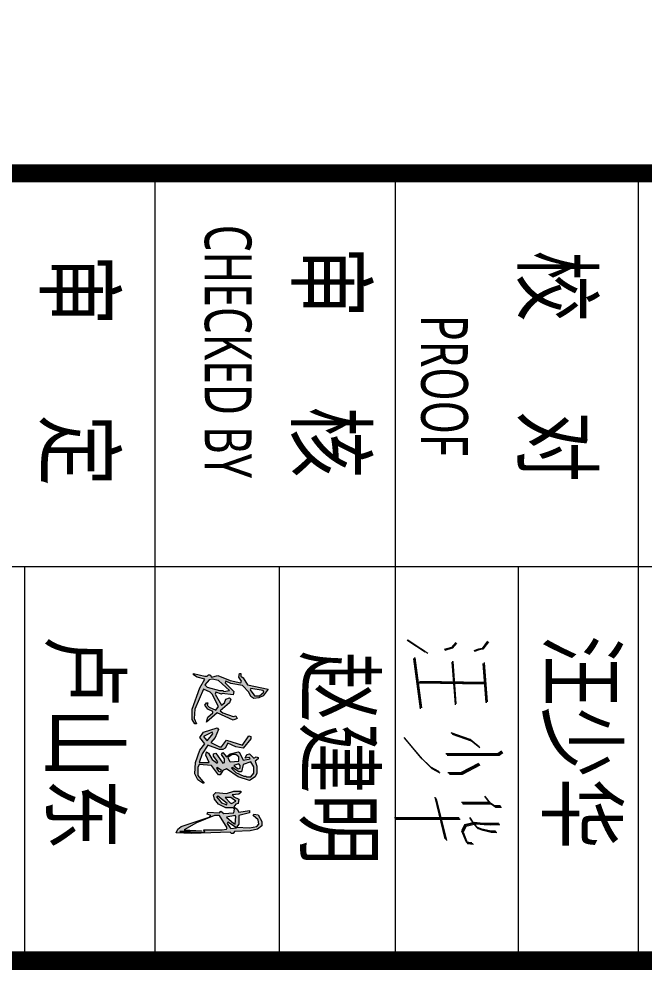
# Model space of a CAD drawing. Header units: inches. Extents: x -3733042 to -3643265, y 623859 to 997713.
# Drawn here: x -3722502 to -3717485, y 791238 to 798864 of the extents above; entities that cross this region are included whole.
import ezdxf
from ezdxf.enums import TextEntityAlignment as Align

# ---------------------------------------------------------------- set-up
doc = ezdxf.new("R2010")
doc.units = ezdxf.units.IN
doc.header["$LTSCALE"] = 1000
doc.header["$MEASUREMENT"] = 0
doc.linetypes.add('LENGSHUI', pattern=[22, 20, -1, 0, -1])
doc.layers.get('0').update_dxf_attribs({"lineweight": 18})
for name, color, linetype, lineweight in [('0-TK', 4, 'Continuous', 18), ('00签名', 7, 'LENGSHUI', 18), ('PUB_TITLE', 153, 'Continuous', 18)]:
    doc.layers.add(name, color=color, linetype=linetype, lineweight=lineweight)
doc.styles.add('-黑体', font='msyh.ttf', dxfattribs={"width": 0.7})

# ---------------------------------------------------------------- blocks, each defined once
blk = doc.blocks.new('A$C41BB26E9')
for p, q in [((782.5, 752.9), (802.8, 727.4)), ((787.3, 758), (807.6, 732.5)), ((794, 763), (814.2, 737.6)), ((814.2, 737.6), (814.2, 372)), ((1167.2, 743.3), (1167.2, 702.9)), ((1172, 748.3), (1172, 708)), ((1178.7, 753.4), (1178.7, 713.1)), ((1294.9, 737.5), (1296.4, 668.1)), ((1301.6, 742.6), (1303, 673.2)), ((802.8, 727.4), (802.8, 361.9)), ((807.6, 732.5), (807.6, 366.9)), ((1144.7, 669.7), (1100.7, 635.3)), ((1149.4, 674.8), (1105.5, 640.4)), ((1156.1, 679.9), (1112.2, 645.5)), ((1167.2, 702.9), (1144.7, 669.7)), ((1144.9, 670.1), (1144.9, 471.6)), ((1172, 708), (1149.4, 674.8)), ((1149.7, 675.2), (1149.7, 476.7)), ((1178.7, 713.1), (1156.1, 679.9)), ((1156.4, 680.2), (1156.4, 481.7)), ((1290.1, 732.4), (1291.6, 663)), ((1303, 673.2), (1302.3, 631.1)), ((1343.3, 669.7), (1330.7, 615.1)), ((1348.1, 674.8), (1335.5, 620.1)), ((1354.7, 679.8), (1342.2, 625.2)), ((1345.4, 709.9), (1343.3, 669.7)), ((1350.1, 715), (1348.1, 674.8)), ((1356.8, 720), (1354.7, 679.8)), ((8.4, 655.9), (60.8, 616.3)), ((11.7, 657.9), (64, 618.3)), ((13.7, 661.4), (66, 621.8)), ((60.8, 616.3), (64.9, 590.8)), ((64, 618.3), (68.1, 592.8)), ((66, 621.8), (70.1, 596.2)), ((158.3, 630.4), (432.3, 650.9)), ((161.6, 631.6), (435.5, 652.1)), ((166, 622.8), (440, 643.3)), ((169.3, 623.9), (443.3, 644.4)), ((300.8, 641.1), (292.8, 177)), ((304, 642.2), (296.1, 178.2)), ((308.5, 633.4), (300.6, 169.4)), ((311.8, 634.6), (303.9, 170.5)), ((1290.9, 621), (1285, 563.4)), ((1295.6, 626.1), (1289.7, 568.5)), ((1291.6, 663), (1290.9, 621)), ((1296.4, 668.1), (1295.6, 626.1)), ((1302.3, 631.1), (1296.4, 573.6)), ((1330.7, 615.1), (1317.4, 580.4)), ((1335.5, 620.1), (1322.2, 585.5)), ((1342.2, 625.2), (1328.9, 590.5)), ((64.9, 590.8), (76.1, 558.1)), ((68.1, 592.8), (79.3, 560.1)), ((70.1, 596.2), (81.3, 563.6)), ((706.8, 537.1), (658.1, 403.4)), ((713.5, 542.1), (664.8, 408.5)), ((748.2, 590.3), (702, 532)), ((753, 595.4), (706.8, 537.1)), ((759.7, 600.5), (713.5, 542.1)), ((869.7, 590.8), (935.4, 466.1)), ((874.4, 595.9), (940.2, 471.1)), ((881.1, 601), (946.8, 476.2)), ((1273.9, 544.2), (1250.2, 530.9)), ((1278.6, 549.3), (1255, 536)), ((1285.3, 554.4), (1261.7, 541.1)), ((1317.4, 580.4), (1273.9, 544.2)), ((1322.2, 585.5), (1278.6, 549.3)), ((1285, 563.4), (1302, 492.4)), ((1328.9, 590.5), (1285.3, 554.4)), ((1289.7, 568.5), (1306.8, 497.5)), ((1296.4, 573.6), (1313.4, 502.6)), ((1421.6, 505.1), (1426.7, 545.7)), ((1426.3, 510.2), (1431.5, 550.8)), ((1433, 515.3), (1438.2, 555.9)), ((702, 532), (653.4, 398.3)), ((940.2, 471.1), (940.2, 381.8)), ((946.8, 476.2), (946.8, 386.9)), ((1302, 492.4), (1342.5, 472.7)), ((1306.8, 497.5), (1347.3, 477.7)), ((1313.4, 502.6), (1354, 482.8)), ((1342.5, 472.7), (1421.6, 505.1)), ((1347.3, 477.7), (1426.3, 510.2)), ((1354, 482.8), (1433, 515.3)), ((17.9, 431.4), (53.6, 401.8)), ((21.1, 433.3), (56.9, 403.7)), ((23.1, 436.8), (58.8, 407.2)), ((53.6, 401.8), (69, 349.7)), ((56.9, 403.7), (72.2, 351.7)), ((58.8, 407.2), (74.2, 355.1)), ((150.1, 409.6), (447.6, 431.8)), ((153.4, 410.7), (450.9, 432.9)), ((156, 404.6), (453.5, 426.9)), ((159.3, 405.8), (456.8, 428)), ((935.4, 466.1), (935.4, 376.7)), ((1251.7, 453), (1252.2, 0)), ((1256.4, 458.1), (1257, 5.1)), ((1263.1, 463.2), (1263.7, 10.2)), ((1106.3, 283.6), (1399.8, 355.3)), ((1111.1, 288.6), (1404.6, 360.3)), ((1117.8, 293.7), (1411.2, 365.4)), ((926.2, 312.4), (895.9, 256.6)), ((931, 317.5), (900.7, 261.7)), ((937.6, 322.5), (907.4, 266.7)), ((0, 89.3), (78.2, 210.8)), ((0.4, 95.1), (94.8, 235.1)), ((3.2, 91.3), (81.4, 212.8)), ((5.2, 94.8), (83.4, 216.3)), ((58.4, 180.4), (73.8, 204.9)), ((61.7, 182.3), (77, 206.8)), ((63.6, 185.8), (79, 210.3)), ((895.9, 256.6), (827.7, 186.6)), ((900.7, 261.7), (832.5, 191.7)), ((907.4, 266.7), (839.2, 196.8)), ((123, 141.9), (475.4, 188.5)), ((126.3, 143), (478.7, 189.7)), ((130.7, 134.2), (483.1, 180.9)), ((134, 135.4), (486.4, 182)), ((827.7, 186.6), (687.4, 67.8)), ((832.5, 191.7), (692.2, 72.9)), ((839.2, 196.8), (698.9, 77.9))]:
    blk.add_line(p, q)

msp = doc.modelspace()

# ---------------------------------------------------------------- hatches: boundary and pattern name
at = {"layer": '00签名', "linetype": 'Continuous'}
h = msp.add_hatch(color=256, dxfattribs=at)
h.paths.add_polyline_path([(-3720660.1, 793466.3), (-3720642.8, 793431.7), (-3720619.8, 793414.4), (-3720579.5, 793420.2), (-3720544.9, 793437.5), (-3720504.6, 793489.3), (-3720671.6, 793523.9), (-3720706.2, 793581.5), (-3720723.5, 793593), (-3720723.5, 793616), (-3720735, 793616), (-3720740.7, 793587.2), (-3720717.7, 793552.7), (-3720723.5, 793541.2), (-3720809.9, 793558.4), (-3720907.8, 793598.8), (-3720959.6, 793587.2), (-3720971.1, 793604.5), (-3720982.7, 793604.5), (-3720994.2, 793593), (-3721011.5, 793593), (-3721103.6, 793616), (-3721103.6, 793604.5), (-3721074.8, 793587.2), (-3721011.5, 793570), (-3721051.8, 793500.8), (-3721115.1, 793328), (-3721115.1, 793247.4), (-3721092.1, 793212.8), (-3721080.6, 793212.8), (-3721097.9, 793253.2), (-3721092.1, 793328), (-3721023, 793489.3), (-3720971.1, 793466.3), (-3720953.9, 793449), (-3720902, 793351.1), (-3720925.1, 793322.3), (-3720976.9, 793345.3), (-3720994.2, 793362.6), (-3720988.4, 793379.9), (-3720999.9, 793379.9), (-3721011.5, 793362.6), (-3720988.4, 793328), (-3720948.1, 793310.8), (-3720948.1, 793299.2), (-3720988.4, 793264.7), (-3720999.9, 793224.4), (-3720913.5, 793299.2), (-3720786.8, 793241.6), (-3720752.3, 793253.2), (-3720763.8, 793276.2), (-3720786.8, 793270.4), (-3720867.5, 793299.2), (-3720890.5, 793316.5), (-3720815.6, 793379.9), (-3720804.1, 793408.7), (-3720815.6, 793420.2), (-3720844.4, 793408.7), (-3720855.9, 793379.9), (-3720879, 793362.6), (-3720930.8, 793449), (-3720925.1, 793466.3), (-3720879, 793449), (-3720873.2, 793454.8), (-3720786.8, 793443.2), (-3720781.1, 793472), (-3720850.2, 793541.2), (-3720844.4, 793552.7), (-3720804.1, 793535.4), (-3720711.9, 793518.1)], flags=0)
h.paths.add_polyline_path([(-3720642.8, 793495.1), (-3720544.9, 793477.8), (-3720539.1, 793466.3), (-3720573.7, 793437.5), (-3720614, 793437.5), (-3720619.8, 793443.2), (-3720648.6, 793483.6)], flags=0)
h.paths.add_polyline_path([(-3720815.6, 793477.8), (-3720861.7, 793472), (-3720867.5, 793477.8), (-3720896.3, 793477.8), (-3720994.2, 793506.6), (-3721011.5, 793523.9), (-3720976.9, 793564.2), (-3720953.9, 793570), (-3720902, 793558.4)], flags=0)
h = msp.add_hatch(color=256, dxfattribs=at)
h.paths.add_polyline_path([(-3720608.3, 792786.6), (-3720596.7, 792815.4), (-3720596.7, 792873), (-3720608.3, 792913.3), (-3720585.2, 792930.6), (-3720585.2, 792942.1), (-3720602.5, 792947.9), (-3720619.8, 792936.4), (-3720654.3, 792970.9), (-3720677.4, 792965.2), (-3720688.9, 792936.4), (-3720654.3, 792942.1), (-3720648.6, 792930.6), (-3720706.2, 792919.1), (-3720735, 792982.4), (-3720746.5, 792988.2), (-3720809.9, 792970.9), (-3720838.7, 792947.9), (-3720867.5, 792982.4), (-3720879, 792965.2), (-3720855.9, 792930.6), (-3720855.9, 792901.8), (-3720867.5, 792896), (-3720925.1, 792976.7), (-3720942.3, 792970.9), (-3720942.3, 792953.6), (-3720907.8, 792907.6), (-3720913.5, 792896), (-3720953.9, 792924.8), (-3720982.7, 792976.7), (-3720999.9, 792988.2), (-3721005.7, 792959.4), (-3720976.9, 792901.8), (-3721057.5, 792901.8), (-3721034.5, 792970.9), (-3720988.4, 793040), (-3720896.3, 793005.5), (-3720867.5, 793005.5), (-3720850.2, 793017), (-3720827.1, 793057.3), (-3720763.8, 793028.5), (-3720706.2, 793017), (-3720642.8, 793091.9), (-3720642.8, 793109.2), (-3720660.1, 793114.9), (-3720711.9, 793040), (-3720838.7, 793080.4), (-3720879, 793028.5), (-3720896.3, 793028.5), (-3720965.4, 793063.1), (-3720930.8, 793103.4), (-3720902, 793166.8), (-3720913.5, 793178.3), (-3721023, 793143.7), (-3721051.8, 793103.4), (-3721011.5, 793051.6), (-3721051.8, 792999.7), (-3721086.3, 792901.8), (-3721092.1, 792809.6), (-3721069.1, 792763.6), (-3721028.7, 792734.8), (-3721017.2, 792734.8), (-3721069.1, 792798.1), (-3721069.1, 792861.5), (-3721057.5, 792884.5), (-3720959.6, 792878.8), (-3720902, 792803.9), (-3720890.5, 792803.9), (-3720867.5, 792838.4), (-3720838.7, 792850), (-3720746.5, 792786.6), (-3720654.3, 792757.8)], flags=0)
h.paths.add_polyline_path([(-3720642.8, 792907.6), (-3720619.8, 792867.2), (-3720619.8, 792815.4), (-3720642.8, 792786.6), (-3720677.4, 792786.6), (-3720683.1, 792792.4), (-3720700.4, 792792.4), (-3720763.8, 792821.2), (-3720798.3, 792855.7), (-3720792.6, 792861.5), (-3720740.7, 792826.9), (-3720717.7, 792826.9), (-3720706.2, 792884.5)], flags=0)
h.paths.add_polyline_path([(-3720740.7, 792913.3), (-3720809.9, 792907.6), (-3720815.6, 792913.3), (-3720827.1, 792942.1), (-3720792.6, 792965.2), (-3720763.8, 792965.2), (-3720740.7, 792947.9)], flags=0)
h.paths.add_polyline_path([(-3720729.2, 792878.8), (-3720729.2, 792855.7), (-3720746.5, 792850), (-3720752.3, 792855.7), (-3720781.1, 792878.8), (-3720740.7, 792890.3)], flags=0)
h.paths.add_polyline_path([(-3720879, 792838.4), (-3720890.5, 792826.9), (-3720902, 792832.7), (-3720919.3, 792855.7), (-3720913.5, 792861.5)], flags=0)
h.paths.add_polyline_path([(-3720948.1, 793132.2), (-3720994.2, 793074.6), (-3720999.9, 793080.4), (-3721023, 793109.2), (-3720953.9, 793143.7)], flags=0)
h.paths.add_polyline_path([(-3720654.3, 792498.6), (-3720654.3, 792515.9), (-3720740.7, 792504.4), (-3720752.3, 792527.4), (-3720781.1, 792544.7), (-3720763.8, 792567.7), (-3720746.5, 792573.5), (-3720740.7, 792608), (-3720781.1, 792625.3), (-3720792.6, 792642.6), (-3720740.7, 792648.4), (-3720723.5, 792659.9), (-3720723.5, 792671.4), (-3720781.1, 792671.4), (-3720838.7, 792654.1), (-3720925.1, 792659.9), (-3720942.3, 792642.6), (-3720936.6, 792608), (-3720902, 792567.7), (-3720844.4, 792538.9), (-3720786.8, 792538.9), (-3720775.3, 792527.4), (-3720781.1, 792498.6), (-3720861.7, 792492.8), (-3720884.7, 792510.1), (-3720896.3, 792498.6), (-3720988.4, 792504.4), (-3720994.2, 792487.1), (-3720965.4, 792475.6), (-3720976.9, 792464), (-3721201.5, 792389.2), (-3721230.3, 792366.1), (-3721241.9, 792337.3), (-3721120.9, 792331.6), (-3720809.9, 792343.1), (-3720798.3, 792331.6), (-3720786.8, 792331.6), (-3720775.3, 792348.8), (-3720648.6, 792354.6), (-3720591, 792366.1), (-3720556.4, 792394.9), (-3720556.4, 792429.5), (-3720585.2, 792481.3), (-3720619.8, 792487.1), (-3720625.5, 792475.6), (-3720585.2, 792441), (-3720579.5, 792406.4), (-3720596.7, 792389.2), (-3720654.3, 792377.6), (-3720758, 792383.4), (-3720740.7, 792406.4), (-3720740.7, 792475.6)], flags=0)
h.paths.add_polyline_path([(-3720763.8, 792469.8), (-3720769.5, 792406.4), (-3720781.1, 792412.2), (-3720838.7, 792464), (-3720769.5, 792475.6)], flags=0)
h.paths.add_polyline_path([(-3720798.3, 792573.5), (-3720809.9, 792579.2), (-3720850.2, 792619.6), (-3720804.1, 792619.6), (-3720763.8, 792590.8)], flags=0)
h.paths.add_polyline_path([(-3720758, 792377.6), (-3720804.1, 792371.9), (-3720809.9, 792377.6), (-3720832.9, 792412.2), (-3720827.1, 792423.7)], flags=0)
h.paths.add_polyline_path([(-3720838.7, 792562), (-3720850.2, 792567.7), (-3720879, 792579.2), (-3720919.3, 792625.3), (-3720907.8, 792631.1), (-3720832.9, 792573.5)], flags=0)
h.paths.add_polyline_path([(-3720832.9, 792377.6), (-3720838.7, 792366.1), (-3720873.2, 792360.4), (-3721023, 792360.4), (-3721011.5, 792348.8), (-3721017.2, 792343.1), (-3721207.3, 792343.1), (-3721213.1, 792348.8), (-3721040.3, 792354.6), (-3721178.5, 792360.4), (-3721080.6, 792418), (-3720936.6, 792475.6), (-3720896.3, 792475.6)], flags=0)

# ---------------------------------------------------------------- linework, layer by layer
at = {"layer": '0-TK'}
msp.add_lwpolyline([(-3730864.6, 797626.8, 144, 144, 0), (-3670864.6, 797626.8, 144, 144, 0)], format="xyseb", dxfattribs=at)
at = {"layer": '00签名', "linetype": 'Continuous'}
for points in [[(-3721080.6, 793212.8), (-3721092.1, 793212.8), (-3721115.1, 793247.4), (-3721115.1, 793328), (-3721051.8, 793500.8), (-3721011.5, 793570), (-3721074.8, 793587.2), (-3721103.6, 793604.5), (-3721103.6, 793616), (-3721011.5, 793593), (-3720994.2, 793593), (-3720982.7, 793604.5), (-3720971.1, 793604.5), (-3720959.6, 793587.2), (-3720907.8, 793598.8), (-3720809.9, 793558.4), (-3720723.5, 793541.2), (-3720717.7, 793552.7), (-3720740.7, 793587.2), (-3720735, 793616), (-3720723.5, 793616), (-3720723.5, 793593), (-3720706.2, 793581.5), (-3720671.6, 793523.9), (-3720504.6, 793489.3), (-3720544.9, 793437.5), (-3720579.5, 793420.2), (-3720619.8, 793414.4), (-3720642.8, 793431.7), (-3720660.1, 793466.3), (-3720711.9, 793518.1), (-3720804.1, 793535.4), (-3720844.4, 793552.7), (-3720850.2, 793541.2), (-3720781.1, 793472), (-3720786.8, 793443.2), (-3720873.2, 793454.8), (-3720879, 793449), (-3720925.1, 793466.3), (-3720930.8, 793449), (-3720879, 793362.6), (-3720855.9, 793379.9), (-3720844.4, 793408.7), (-3720815.6, 793420.2), (-3720804.1, 793408.7), (-3720815.6, 793379.9), (-3720890.5, 793316.5), (-3720867.5, 793299.2), (-3720786.8, 793270.4), (-3720763.8, 793276.2), (-3720752.3, 793253.2), (-3720786.8, 793241.6), (-3720913.5, 793299.2), (-3720999.9, 793224.4), (-3720988.4, 793264.7), (-3720948.1, 793299.2), (-3720948.1, 793310.8), (-3720988.4, 793328), (-3721011.5, 793362.6), (-3720999.9, 793379.9), (-3720988.4, 793379.9), (-3720994.2, 793362.6), (-3720976.9, 793345.3), (-3720925.1, 793322.3), (-3720902, 793351.1), (-3720953.9, 793449), (-3720971.1, 793466.3), (-3721023, 793489.3), (-3721092.1, 793328), (-3721097.9, 793253.2), (-3721080.6, 793212.8)], [(-3720867.5, 793477.8), (-3720861.7, 793472), (-3720815.6, 793477.8), (-3720902, 793558.4), (-3720953.9, 793570), (-3720976.9, 793564.2), (-3721011.5, 793523.9), (-3720994.2, 793506.6), (-3720896.3, 793477.8), (-3720867.5, 793477.8)], [(-3720619.8, 793443.2), (-3720614, 793437.5), (-3720573.7, 793437.5), (-3720539.1, 793466.3), (-3720544.9, 793477.8), (-3720642.8, 793495.1), (-3720648.6, 793483.6), (-3720619.8, 793443.2)], [(-3721017.2, 792734.8), (-3721028.7, 792734.8), (-3721069.1, 792763.6), (-3721092.1, 792809.6), (-3721086.3, 792901.8), (-3721051.8, 792999.7), (-3721011.5, 793051.6), (-3721051.8, 793103.4), (-3721023, 793143.7), (-3720913.5, 793178.3), (-3720902, 793166.8), (-3720930.8, 793103.4), (-3720965.4, 793063.1), (-3720896.3, 793028.5), (-3720879, 793028.5), (-3720838.7, 793080.4), (-3720711.9, 793040), (-3720660.1, 793114.9), (-3720642.8, 793109.2), (-3720642.8, 793091.9), (-3720706.2, 793017), (-3720763.8, 793028.5), (-3720827.1, 793057.3), (-3720850.2, 793017), (-3720867.5, 793005.5), (-3720896.3, 793005.5), (-3720988.4, 793040), (-3721034.5, 792970.9), (-3721057.5, 792901.8), (-3720976.9, 792901.8), (-3721005.7, 792959.4), (-3720999.9, 792988.2), (-3720982.7, 792976.7), (-3720953.9, 792924.8), (-3720913.5, 792896), (-3720907.8, 792907.6), (-3720942.3, 792953.6), (-3720942.3, 792970.9), (-3720925.1, 792976.7), (-3720867.5, 792896), (-3720855.9, 792901.8), (-3720855.9, 792930.6), (-3720879, 792965.2), (-3720867.5, 792982.4), (-3720838.7, 792947.9), (-3720809.9, 792970.9), (-3720746.5, 792988.2), (-3720735, 792982.4), (-3720706.2, 792919.1), (-3720648.6, 792930.6), (-3720654.3, 792942.1), (-3720688.9, 792936.4), (-3720677.4, 792965.2), (-3720654.3, 792970.9), (-3720619.8, 792936.4), (-3720602.5, 792947.9), (-3720585.2, 792942.1), (-3720585.2, 792930.6), (-3720608.3, 792913.3), (-3720596.7, 792873), (-3720596.7, 792815.4), (-3720608.3, 792786.6), (-3720654.3, 792757.8), (-3720746.5, 792786.6), (-3720838.7, 792850), (-3720867.5, 792838.4), (-3720890.5, 792803.9), (-3720902, 792803.9), (-3720959.6, 792878.8), (-3721057.5, 792884.5), (-3721069.1, 792861.5), (-3721069.1, 792798.1), (-3721017.2, 792734.8)], [(-3720999.9, 793080.4), (-3720994.2, 793074.6), (-3720948.1, 793132.2), (-3720953.9, 793143.7), (-3721023, 793109.2), (-3720999.9, 793080.4)], [(-3720815.6, 792913.3), (-3720809.9, 792907.6), (-3720740.7, 792913.3), (-3720740.7, 792947.9), (-3720763.8, 792965.2), (-3720792.6, 792965.2), (-3720827.1, 792942.1), (-3720815.6, 792913.3)], [(-3720683.1, 792792.4), (-3720677.4, 792786.6), (-3720642.8, 792786.6), (-3720619.8, 792815.4), (-3720619.8, 792867.2), (-3720642.8, 792907.6), (-3720706.2, 792884.5), (-3720717.7, 792826.9), (-3720740.7, 792826.9), (-3720792.6, 792861.5), (-3720798.3, 792855.7), (-3720763.8, 792821.2), (-3720700.4, 792792.4), (-3720683.1, 792792.4)], [(-3720752.3, 792855.7), (-3720746.5, 792850), (-3720729.2, 792855.7), (-3720729.2, 792878.8), (-3720740.7, 792890.3), (-3720781.1, 792878.8), (-3720752.3, 792855.7)], [(-3720902, 792832.7), (-3720890.5, 792826.9), (-3720879, 792838.4), (-3720913.5, 792861.5), (-3720919.3, 792855.7), (-3720902, 792832.7)], [(-3720786.8, 792331.6), (-3720798.3, 792331.6), (-3720809.9, 792343.1), (-3721120.9, 792331.6), (-3721241.9, 792337.3), (-3721230.3, 792366.1), (-3721201.5, 792389.2), (-3720976.9, 792464), (-3720965.4, 792475.6), (-3720994.2, 792487.1), (-3720988.4, 792504.4), (-3720896.3, 792498.6), (-3720884.7, 792510.1), (-3720861.7, 792492.8), (-3720781.1, 792498.6), (-3720775.3, 792527.4), (-3720786.8, 792538.9), (-3720844.4, 792538.9), (-3720902, 792567.7), (-3720936.6, 792608), (-3720942.3, 792642.6), (-3720925.1, 792659.9), (-3720838.7, 792654.1), (-3720781.1, 792671.4), (-3720723.5, 792671.4), (-3720723.5, 792659.9), (-3720740.7, 792648.4), (-3720792.6, 792642.6), (-3720781.1, 792625.3), (-3720740.7, 792608), (-3720746.5, 792573.5), (-3720763.8, 792567.7), (-3720781.1, 792544.7), (-3720752.3, 792527.4), (-3720740.7, 792504.4), (-3720654.3, 792515.9), (-3720654.3, 792498.6), (-3720740.7, 792475.6), (-3720740.7, 792406.4), (-3720758, 792383.4), (-3720654.3, 792377.6), (-3720596.7, 792389.2), (-3720579.5, 792406.4), (-3720585.2, 792441), (-3720625.5, 792475.6), (-3720619.8, 792487.1), (-3720585.2, 792481.3), (-3720556.4, 792429.5), (-3720556.4, 792394.9), (-3720591, 792366.1), (-3720648.6, 792354.6), (-3720775.3, 792348.8), (-3720786.8, 792331.6)], [(-3720850.2, 792567.7), (-3720838.7, 792562), (-3720832.9, 792573.5), (-3720907.8, 792631.1), (-3720919.3, 792625.3), (-3720879, 792579.2), (-3720850.2, 792567.7)], [(-3720809.9, 792579.2), (-3720798.3, 792573.5), (-3720763.8, 792590.8), (-3720804.1, 792619.6), (-3720850.2, 792619.6), (-3720809.9, 792579.2)], [(-3721213.1, 792348.8), (-3721207.3, 792343.1), (-3721017.2, 792343.1), (-3721011.5, 792348.8), (-3721023, 792360.4), (-3720873.2, 792360.4), (-3720838.7, 792366.1), (-3720832.9, 792377.6), (-3720896.3, 792475.6), (-3720936.6, 792475.6), (-3721080.6, 792418), (-3721178.5, 792360.4), (-3721040.3, 792354.6), (-3721213.1, 792348.8)], [(-3720781.1, 792412.2), (-3720769.5, 792406.4), (-3720763.8, 792469.8), (-3720769.5, 792475.6), (-3720838.7, 792464), (-3720781.1, 792412.2)], [(-3720809.9, 792377.6), (-3720804.1, 792371.9), (-3720758, 792377.6), (-3720827.1, 792423.7), (-3720832.9, 792412.2), (-3720809.9, 792377.6)]]:
    msp.add_lwpolyline(points, dxfattribs=at)
at = {"layer": 'PUB_TITLE'}
for p, q in [((-3721414.6, 797626.8), (-3721414.6, 791312.6)), ((-3719488.4, 797626.8), (-3719488.4, 791312.6)), ((-3717538.4, 797626.8), (-3717538.4, 791312.6)), ((-3711688.4, 794469.7), (-3730864.6, 794469.7)), ((-3722458.7, 794469.7), (-3722458.7, 791312.6)), ((-3720417.3, 794469.7), (-3720417.3, 791312.6)), ((-3718501, 794469.7), (-3718501, 791312.6))]:
    msp.add_line(p, q, dxfattribs=at)
msp.add_lwpolyline([(-3730864.6, 791312.6, 150, 150, 0), (-3670864.6, 791312.6, 150, 150, 0), (-3670864.6, 875162.6, 150, 150, 0), (-3730864.6, 875162.6, 150, 150, 0)], format="xyseb", close=True, dxfattribs=at)

# ---------------------------------------------------------------- block references
at = {"xscale": 1.14, "yscale": 1.14, "zscale": 1.14, "rotation": 270}
msp.add_blockref('A$C41BB26E9', (-3719493.5, 793885.2), dxfattribs=at)

# ---------------------------------------------------------------- texts
at = {"style": '-黑体'}
for s, height, width, p in [('PROOF', 375, 0.7, (-3719091.5, 796490.3)), ('卢山东', 525, 0.8, (-3721973.1, 793918)), ('汪少华', 525, 0.8, (-3717990.5, 793924.4)), ('赵建明', 525, 0.8, (-3719931.7, 793796.8))]:
    msp.add_text(s, height=height, rotation=270, dxfattribs=dict(at, width=width)).set_placement(p, align=Align.MIDDLE_LEFT)
at = {"rotation": 270, "style": '-黑体'}
for s, insert, char_height, width, attachment_point in [('CHECKED BY', (-3720828.5, 797214.9), 375, 3164.086, 4), ('{\\W0.8;审     核}', (-3720030.9, 797041), 525, 2848.416, 4), ('{\\W0.8;校     对}', (-3718218.2, 797008.2), 525, 2876.32, 4), ('{\\W0.8;审     定}', (-3722339.2, 796975.5), 525, 2840.366, 7)]:
    msp.add_mtext(s, dxfattribs=dict(at, insert=insert, char_height=char_height, width=width, attachment_point=attachment_point))

doc.saveas('drawing.dxf')
